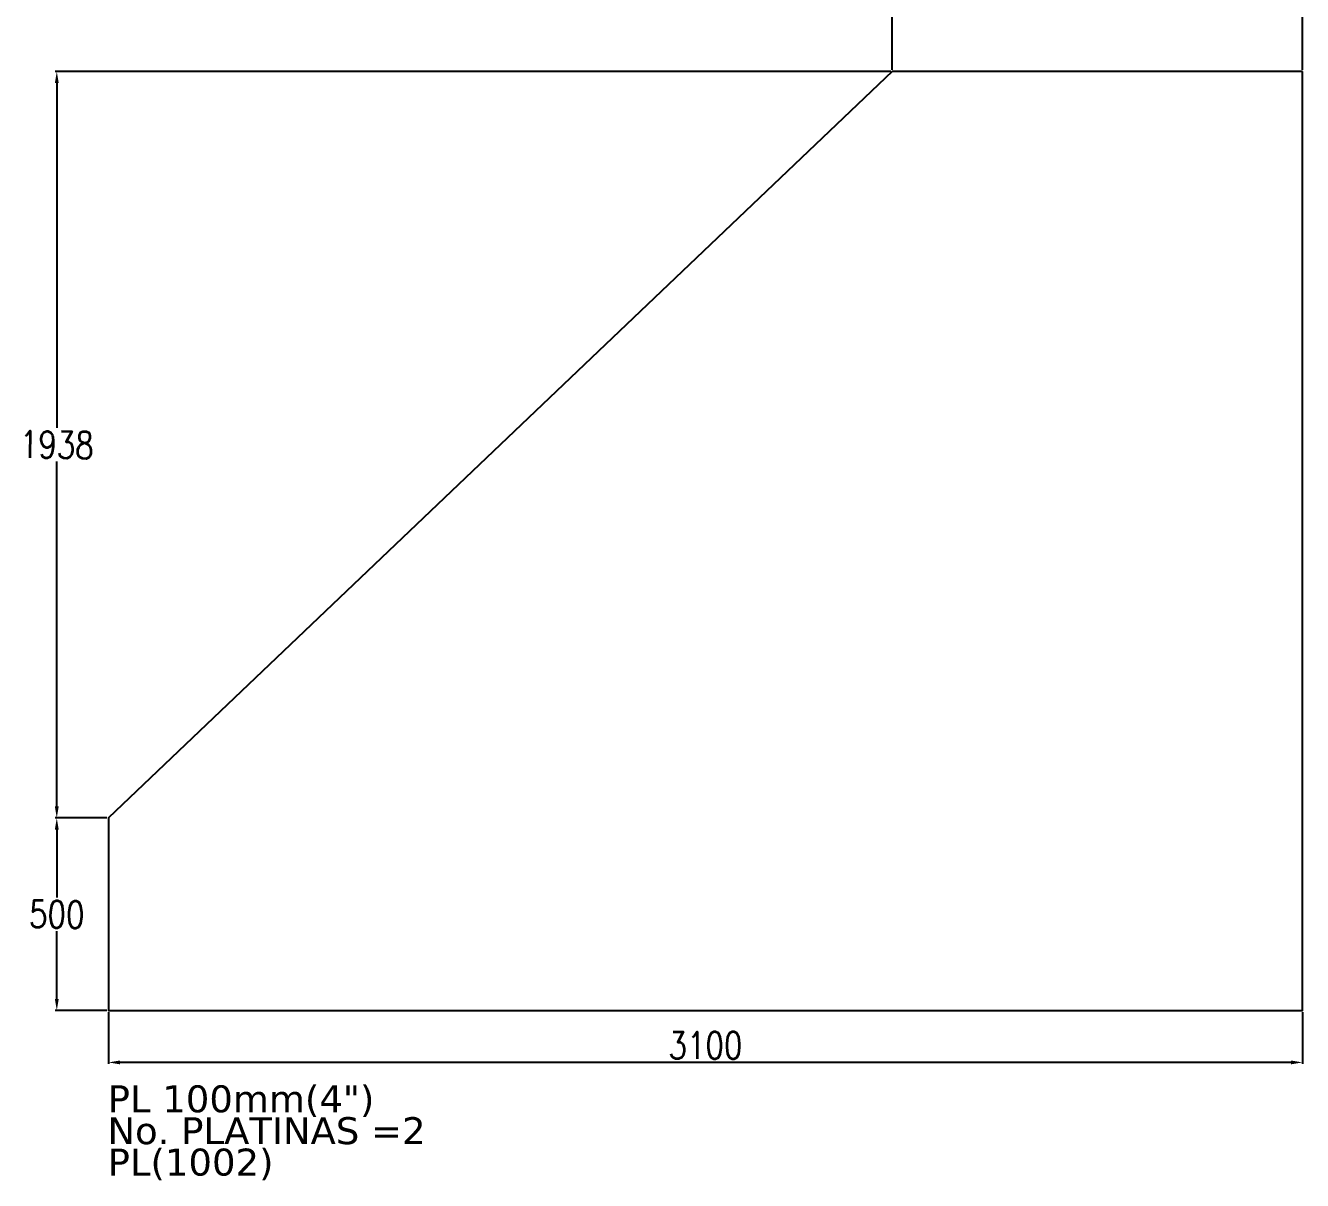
# Model space of a CAD drawing. Header units: millimetres. Extents: x 1541 to 289025, y -12015 to 47026.
# Drawn here: x 6336 to 9651, y 3974 to 6972 of the extents above; entities that cross this region are included whole.
import ezdxf

# ---------------------------------------------------------------- set-up
doc = ezdxf.new("R2010")
doc.units = ezdxf.units.MM
doc.header["$LTSCALE"] = 0.1
for name, color, linetype in [('COTAS', 8, 'Continuous'), ('PLATINA', 5, 'Continuous'), ('TEXTO GENERAL', 3, 'Continuous')]:
    doc.layers.add(name, color=color, linetype=linetype)
doc.styles.add('CNI_COTAS', font='romans.shx', dxfattribs={"width": 0.8})
doc.styles.add('VERDANA', font='verdana.ttf')
doc.dimstyles.new('1.3', dxfattribs={"dimscale": 0, "dimtxt": 50, "dimasz": 30, "dimexe": 4, "dimexo": 4, "dimgap": 9, "dimtad": 1, "dimdec": 0, "dimzin": 4, "dimdsep": 46, "dimtxsty": 'CNI_COTAS', "dimcen": 0, "dimclrd": 256, "dimclrt": 3, "dimadec": 0, "dimazin": 0, "dimtfac": 1, "dimtdec": 0, "dimtmove": 2, "dimatfit": 0, "dimfxl": 0.05, "dimtolj": 1, "dimtzin": 0, "dimarcsym": 0})

# ---------------------------------------------------------------- blocks, each defined once
blk = doc.blocks.new('*D1474')
at = {"layer": 'COTAS', "color": 0, "lineweight": -2, "transparency": 16777216}
for p, q in [((6551.2, 4410.6), (6551.2, 4276.1)), ((9651.2, 4410.6), (9651.2, 4276.1))]:
    blk.add_line(p, q, dxfattribs=at)
at = {"layer": 'COTAS', "lineweight": -2, "transparency": 16777216}
blk.add_line((9621.2, 4280.1), (6581.2, 4280.1), dxfattribs=at)
at = {"layer": 'COTAS', "transparency": 16777216}
for points in [[(6581.2, 4285.1), (6581.2, 4275.1), (6551.2, 4280.1)], [(9621.2, 4285.1), (9621.2, 4275.1), (9651.2, 4280.1)]]:
    blk.add_solid(points, dxfattribs=at)
at = {"layer": 'Defpoints', "color": 0, "transparency": 16777216}
for p in [(6551.2, 4414.6), (9651.2, 4414.6), (6551.2, 4280.1)]:
    blk.add_point(p, dxfattribs=at)
at = {"layer": 'COTAS', "color": 3, "transparency": 16777216, "insert": (8101.2, 4324.1), "char_height": 70, "attachment_point": 5, "style": 'CNI_COTAS'}
blk.add_mtext('\\A1;3100', dxfattribs=at)
blk = doc.blocks.new('*D1476')
at = {"layer": 'COTAS', "color": 0, "lineweight": -2, "transparency": 16777216}
for p, q in [((6547.2, 4914.6), (6413.1, 4914.6)), ((6547.2, 4414.6), (6413.1, 4414.6))]:
    blk.add_line(p, q, dxfattribs=at)
at = {"layer": 'COTAS', "lineweight": -2, "transparency": 16777216}
for p, q in [((6417.1, 4884.6), (6417.1, 4708.6)), ((6417.1, 4444.6), (6417.1, 4620.6))]:
    blk.add_line(p, q, dxfattribs=at)
at = {"layer": 'COTAS', "transparency": 16777216}
for points in [[(6412.1, 4884.6), (6422.1, 4884.6), (6417.1, 4914.6)], [(6412.1, 4444.6), (6422.1, 4444.6), (6417.1, 4414.6)]]:
    blk.add_solid(points, dxfattribs=at)
at = {"layer": 'Defpoints', "color": 0, "transparency": 16777216}
for p in [(6417.1, 4914.6), (6551.2, 4914.6), (6551.2, 4414.6)]:
    blk.add_point(p, dxfattribs=at)
at = {"layer": 'COTAS', "color": 3, "transparency": 16777216, "insert": (6417.1, 4664.6), "char_height": 70, "attachment_point": 5, "rotation": 359, "style": 'CNI_COTAS'}
blk.add_mtext('\\A1;500', dxfattribs=at)
blk = doc.blocks.new('*D1477')
at = {"layer": 'COTAS', "color": 0, "lineweight": -2, "transparency": 16777216}
for p, q in [((8582.1, 6852.6), (6413.1, 6852.6)), ((6547.2, 4914.6), (6413.1, 4914.6))]:
    blk.add_line(p, q, dxfattribs=at)
at = {"layer": 'COTAS', "lineweight": -2, "transparency": 16777216}
for p, q in [((6417.1, 6822.6), (6417.1, 5927.6)), ((6417.1, 4944.6), (6417.1, 5839.6))]:
    blk.add_line(p, q, dxfattribs=at)
at = {"layer": 'COTAS', "transparency": 16777216}
for points in [[(6412.1, 6822.6), (6422.1, 6822.6), (6417.1, 6852.6)], [(6412.1, 4944.6), (6422.1, 4944.6), (6417.1, 4914.6)]]:
    blk.add_solid(points, dxfattribs=at)
at = {"layer": 'Defpoints', "color": 0, "transparency": 16777216}
for p in [(6417.1, 6852.6), (8586.1, 6852.6), (6551.2, 4914.6)]:
    blk.add_point(p, dxfattribs=at)
at = {"layer": 'COTAS', "color": 3, "transparency": 16777216, "insert": (6417.1, 5883.6), "char_height": 70, "attachment_point": 5, "rotation": 359, "style": 'CNI_COTAS'}
blk.add_mtext('\\A1;1938', dxfattribs=at)
blk = doc.blocks.new('*D1478')
at = {"layer": 'COTAS', "color": 0, "lineweight": -2, "transparency": 16777216}
for p, q in [((8586.1, 6856.6), (8586.1, 7059.4)), ((9651.2, 6856.6), (9651.2, 7059.4))]:
    blk.add_line(p, q, dxfattribs=at)
at = {"layer": 'COTAS', "lineweight": -2, "transparency": 16777216}
blk.add_line((8616.1, 7055.4), (9621.2, 7055.4), dxfattribs=at)
at = {"layer": 'COTAS', "transparency": 16777216}
for points in [[(8616.1, 7060.4), (8616.1, 7050.4), (8586.1, 7055.4)], [(9621.2, 7060.4), (9621.2, 7050.4), (9651.2, 7055.4)]]:
    blk.add_solid(points, dxfattribs=at)
at = {"layer": 'Defpoints', "color": 0, "transparency": 16777216}
for p in [(9651.2, 7055.4), (8586.1, 6852.6), (9651.2, 6852.6)]:
    blk.add_point(p, dxfattribs=at)
at = {"layer": 'COTAS', "color": 3, "transparency": 16777216, "insert": (9118.6, 7099.4), "char_height": 70, "attachment_point": 5, "style": 'CNI_COTAS'}
blk.add_mtext('\\A1;1065', dxfattribs=at)
blk = doc.blocks.new('A$C355eacde')
at = {"layer": 'PLATINA', "linetype": 'Continuous'}
blk.add_lwpolyline([(9651.2, 6852.6), (8586.1, 6852.6), (6551.2, 4914.6), (6551.2, 4914.6), (6551.2, 4414.6), (9651.2, 4414.6)], close=True, dxfattribs=at)
at = {"layer": 'TEXTO GENERAL', "color": 3, "style": 'VERDANA'}
for s, p in [('PL 100mm(4")', (6549.1, 4150.6)), ('No. PLATINAS =2', (6548.4, 4067.9)), ('PL(1002)', (6549, 3986.3))]:
    blk.add_text(s, height=70, dxfattribs=at).set_placement(p)
at = {"layer": 'COTAS'}
for base, p1, p2, picture, middle in [((9651.2, 7055.4), (8586.1, 6852.6), (9651.2, 6852.6), '*D1478', (9118.6, 7099.4)), ((6551.2, 4280.1), (9651.2, 4414.6), (6551.2, 4414.6), '*D1474', (8101.2, 4324.1))]:
    dim = blk.add_linear_dim(base=base, p1=p1, p2=p2, dimstyle='1.3', override={"dimscale": 1, "dimtxt": 70}, dxfattribs=at)
    dim.commit()
    dim.dimension.update_dxf_attribs({"geometry": picture, "text_midpoint": middle})
for base, p1, p2, picture, middle in [((6417.1, 6852.6), (6551.2, 4914.6), (8586.1, 6852.6), '*D1477', (6417.1, 5883.6)), ((6417.1, 4914.6), (6551.2, 4414.6), (6551.2, 4914.6), '*D1476', (6417.1, 4664.6))]:
    dim = blk.add_linear_dim(base=base, p1=p1, p2=p2, angle=90, dimstyle='1.3', override={"dimscale": 1, "dimtxt": 70}, dxfattribs=at)
    dim.commit()
    dim.dimension.update_dxf_attribs({"geometry": picture, "text_midpoint": middle, "text_rotation": 359})

msp = doc.modelspace()

# ---------------------------------------------------------------- block references
at = {"layer": 'COTAS'}
msp.add_blockref('A$C355eacde', (0, 0), dxfattribs=at)

doc.saveas('drawing.dxf')
